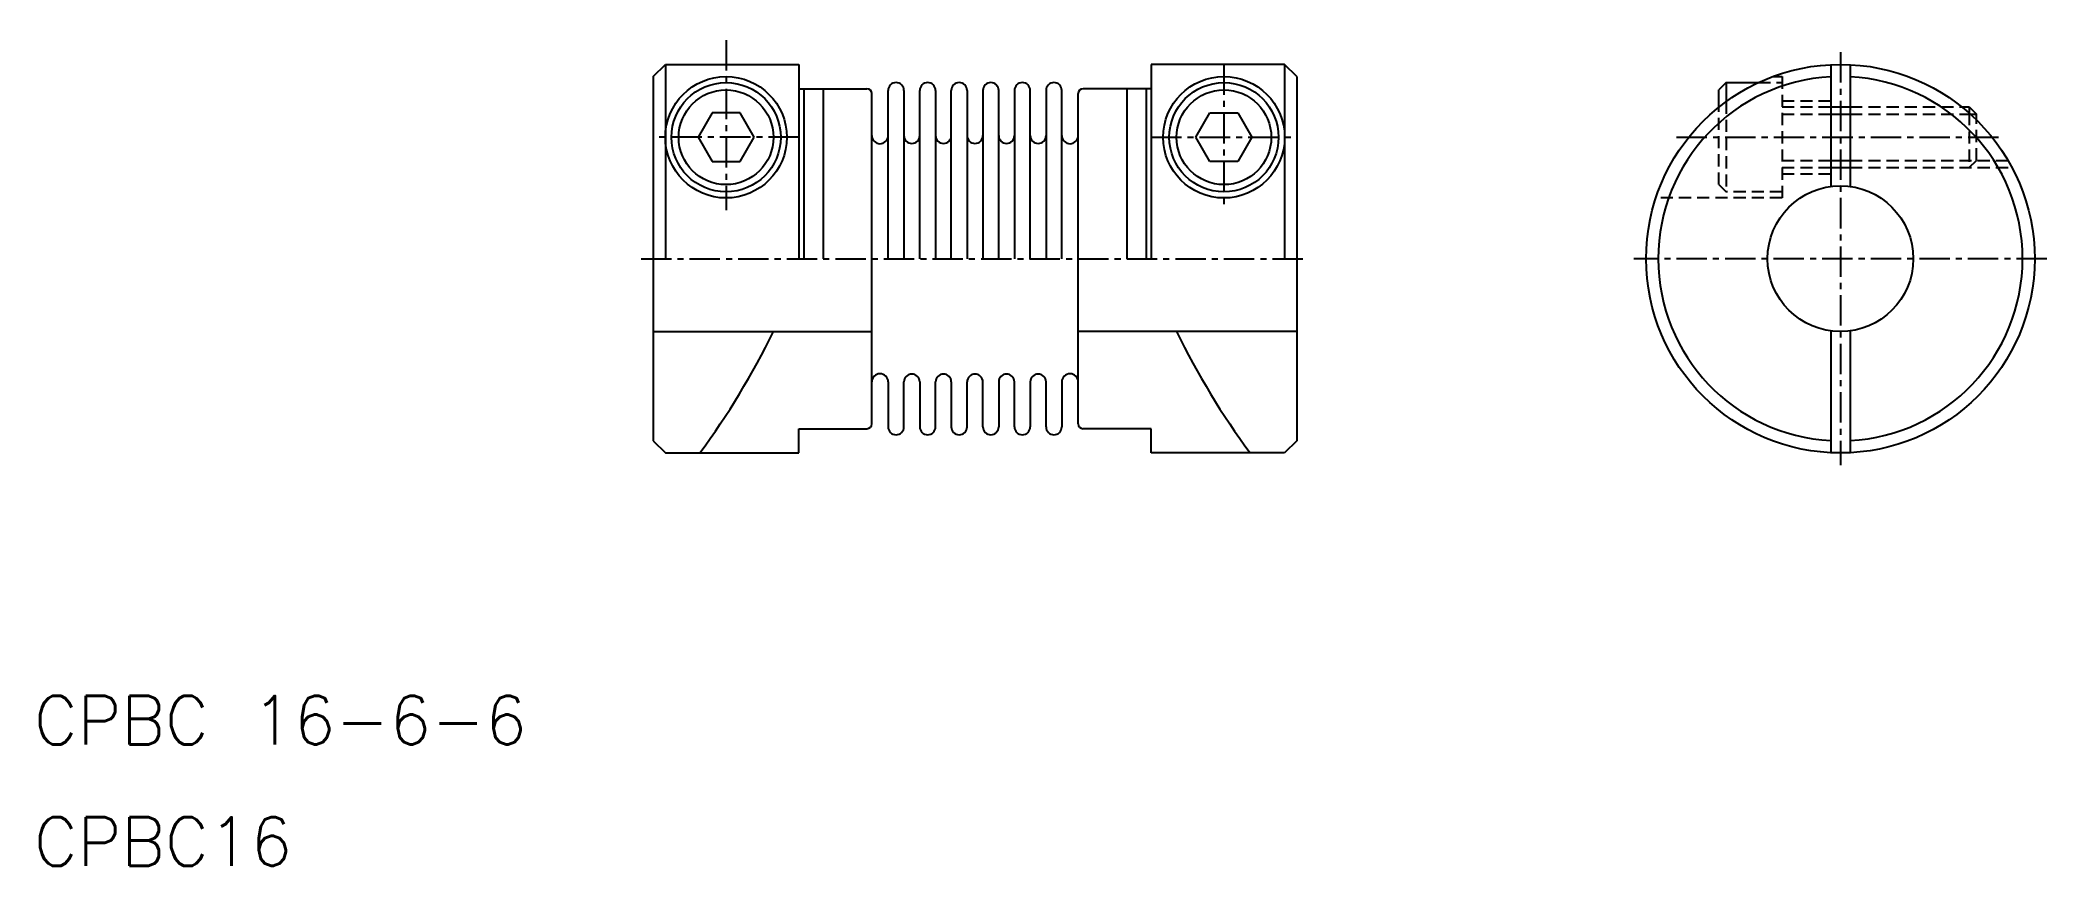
# Model space of a CAD drawing. Extents: x 5.3 to 87.9, y 5 to 39.
import ezdxf

# ---------------------------------------------------------------- set-up
doc = ezdxf.new("R2010")
doc.units = 0
doc.linetypes.add('CENTER', pattern=[2, 1.25, -0.25, 0.25, -0.25])
doc.linetypes.add('DASHED', pattern=[0.75, 0.5, -0.25])
doc.layers.get('0').update_dxf_attribs({"linetype": 'CONTINUOUS'})
doc.layers.add('CENTER', color=1, linetype='CENTER')
doc.styles.get("Standard").update_dxf_attribs({"font": 'txt', "bigfont": 'BIGFONT'})

msp = doc.modelspace()

# ---------------------------------------------------------------- linework, layer by layer
at = {"color": 7, "linetype": 'CONTINUOUS'}
for p, q in [((30.5, 37.5), (31, 38)), ((30.5, 37.5), (30.5, 22.5)), ((31, 38), (36.5, 38)), ((31, 38), (31, 30)), ((36.5, 38), (36.5, 30)), ((51, 38), (51, 30)), ((56.5, 38), (51, 38)), ((56.5, 38), (56.5, 30)), ((57, 37.5), (56.5, 38)), ((57, 37.5), (57, 22.5)), ((74.684, 37.25), (74.384, 36.95)), ((74.684, 37.25), (74.684, 36.47)), ((74.684, 37.25), (76.002, 37.25)), ((78.984, 37.99), (78.984, 32.973)), ((79.784, 37.99), (79.784, 32.973)), ((36.5, 37), (39.3, 37)), ((36.7, 37), (36.7, 30)), ((37.5, 37), (37.5, 30)), ((39.5, 23.2), (39.5, 36.8)), ((40.175, 30), (40.175, 36.926)), ((40.825, 36.926), (40.825, 30)), ((41.475, 30), (41.475, 36.926)), ((42.125, 36.926), (42.125, 30)), ((42.775, 30), (42.775, 36.926)), ((43.425, 36.926), (43.425, 30)), ((44.075, 36.926), (44.075, 30)), ((44.725, 30), (44.725, 36.926)), ((45.375, 36.926), (45.375, 30)), ((46.025, 30), (46.025, 36.926)), ((46.675, 36.926), (46.675, 30)), ((47.325, 30), (47.325, 36.926)), ((48, 23.2), (48, 36.8)), ((51, 37), (48.2, 37)), ((50, 37), (50, 30)), ((50.8, 37), (50.8, 30)), ((74.384, 36.245), (74.384, 36.95)), ((32.923, 36), (32.345, 35)), ((34.077, 36), (32.923, 36)), ((34.655, 35), (34.077, 36)), ((52.845, 35), (53.423, 36)), ((53.423, 36), (54.577, 36)), ((54.577, 36), (55.155, 35)), ((78.984, 36.25), (79.784, 36.25)), ((84.378, 36.25), (84.684, 36.25)), ((84.684, 36.25), (84.984, 35.95)), ((84.684, 36.25), (84.684, 35.992)), ((84.984, 35.713), (84.984, 35.95)), ((32.345, 35), (32.923, 34)), ((34.077, 34), (34.655, 35)), ((53.423, 34), (52.845, 35)), ((55.155, 35), (54.577, 34)), ((32.923, 34), (34.077, 34)), ((54.577, 34), (53.423, 34)), ((81.416, 34.05), (81.416, 34.05)), ((83.048, 34.05), (83.048, 34.05)), ((78.984, 33.75), (79.784, 33.75)), ((30.5, 27), (39.5, 27)), ((57, 27), (48, 27)), ((78.984, 27.027), (78.984, 22.01)), ((79.784, 27.027), (79.784, 22.01)), ((40.175, 24.926), (40.175, 23.074)), ((40.825, 23.074), (40.825, 24.926)), ((41.475, 24.926), (41.475, 23.074)), ((42.125, 23.074), (42.125, 24.926)), ((42.775, 24.926), (42.775, 23.074)), ((43.425, 23.074), (43.425, 24.926)), ((44.075, 23.074), (44.075, 24.926)), ((44.725, 24.926), (44.725, 23.074)), ((45.375, 23.074), (45.375, 24.926)), ((46.025, 24.926), (46.025, 23.074)), ((46.675, 23.074), (46.675, 24.926)), ((47.325, 24.926), (47.325, 23.074)), ((30.5, 22.5), (31, 22)), ((36.5, 22), (36.5, 23)), ((36.5, 23), (39.3, 23)), ((51, 23), (48.2, 23)), ((51, 22), (51, 23)), ((57, 22.5), (56.5, 22)), ((31, 22), (36.5, 22)), ((56.5, 22), (51, 22))]:
    msp.add_line(p, q, dxfattribs=at)
at = {"color": 3, "linetype": 'DASHED'}
for p, q in [((76.002, 37.25), (76.984, 37.25)), ((76.6, 37.5), (76.984, 37.5)), ((76.984, 37.5), (76.984, 32.5)), ((74.684, 36.47), (74.684, 32.75)), ((76.984, 36.5), (78.984, 36.5)), ((74.384, 33.05), (74.384, 36.245)), ((76.984, 36.25), (78.984, 36.25)), ((76.984, 35.95), (78.984, 35.95)), ((79.784, 36.25), (84.378, 36.25)), ((79.784, 35.95), (84.676, 35.95)), ((84.684, 35.992), (84.684, 33.75)), ((84.984, 34.05), (84.984, 35.713)), ((76.984, 34.05), (78.984, 34.05)), ((79.784, 34.05), (86.312, 34.05)), ((84.684, 33.75), (84.984, 34.05)), ((76.984, 33.75), (78.984, 33.75)), ((76.984, 33.5), (78.984, 33.5)), ((79.784, 33.75), (86.477, 33.75)), ((76.984, 32.5), (71.785, 32.5)), ((74.384, 33.05), (74.684, 32.75)), ((76.984, 32.75), (74.684, 32.75))]:
    msp.add_line(p, q, dxfattribs=at)
at = {"color": 3, "linetype": 'CONTINUOUS'}
for p, q in [((78.984, 35.95), (79.784, 35.95)), ((84.676, 35.95), (84.984, 35.95)), ((78.984, 34.05), (79.784, 34.05))]:
    msp.add_line(p, q, dxfattribs=at)
at = {"color": 7, "linetype": 'CONTINUOUS'}
for centre, radius in [((33.5, 35), 2.5), ((33.5, 35), 2.25), ((54, 35), 2.5), ((54, 35), 2.25), ((79.384, 30), 8), ((33.5, 35), 1.95), ((54, 35), 1.95), ((79.384, 30), 3)]:
    msp.add_circle(centre, radius, dxfattribs=at)
for centre, radius, start, end in [((40.5, 36.926), 0.325, 0, 180), ((41.8, 36.926), 0.325, 0, 180), ((43.1, 36.926), 0.325, 0, 180), ((44.4, 36.926), 0.325, 0, 180), ((45.7, 36.926), 0.325, 0, 180), ((47, 36.926), 0.325, 0, 180), ((79.384, 30), 7.5, 93.05723, 266.94277), ((79.384, 30), 7.5, 273.05723, 86.94278), ((39.3, 36.8), 0.2, 0, 90), ((48.2, 36.8), 0.2, 90, 180), ((39.838, 35.074), 0.338, 180, 0), ((41.15, 35.074), 0.325, 180, 0), ((42.45, 35.074), 0.325, 180, 0), ((43.75, 35.074), 0.325, 180, 0), ((45.05, 35.074), 0.325, 180, 0), ((46.35, 35.074), 0.325, 180, 0), ((47.663, 35.074), 0.338, 180, 0), ((6.239, 41.278), 32.515, 323.63764, 333.95263), ((81.261, 41.278), 32.515, 206.04737, 216.36236), ((39.838, 24.926), 0.338, 0, 180), ((41.15, 24.926), 0.325, 0, 180), ((42.45, 24.926), 0.325, 0, 180), ((43.75, 24.926), 0.325, 0, 180), ((45.05, 24.926), 0.325, 0, 180), ((46.35, 24.926), 0.325, 0, 180), ((47.663, 24.926), 0.338, 0, 180), ((39.3, 23.2), 0.2, 270, 0), ((48.2, 23.2), 0.2, 180, 270), ((40.5, 23.074), 0.325, 180, 0), ((41.8, 23.074), 0.325, 180, 0), ((43.1, 23.074), 0.325, 180, 0), ((44.4, 23.074), 0.325, 180, 0), ((45.7, 23.074), 0.325, 180, 0), ((47, 23.074), 0.325, 180, 0)]:
    msp.add_arc(centre, radius, start, end, dxfattribs=at)
at = {"layer": 'CENTER', "color": 1, "linetype": 'CENTER'}
for p, q in [((33.5, 39), (33.5, 32)), ((79.384, 38.5), (79.384, 21.5)), ((54, 38), (54, 32)), ((36.5, 35), (30.5, 35)), ((51, 35), (57, 35)), ((72.639, 35), (86.129, 35)), ((30, 30), (57.5, 30)), ((87.884, 30), (70.884, 30))]:
    msp.add_line(p, q, dxfattribs=at)

# ---------------------------------------------------------------- texts
at = {"color": 7, "linetype": 'CONTINUOUS'}
for s, p in [('CPBC 16-6-6', (5, 10)), ('CPBC16', (5, 5))]:
    msp.add_text(s, height=2, dxfattribs=at).set_placement(p)

doc.saveas('drawing.dxf')
